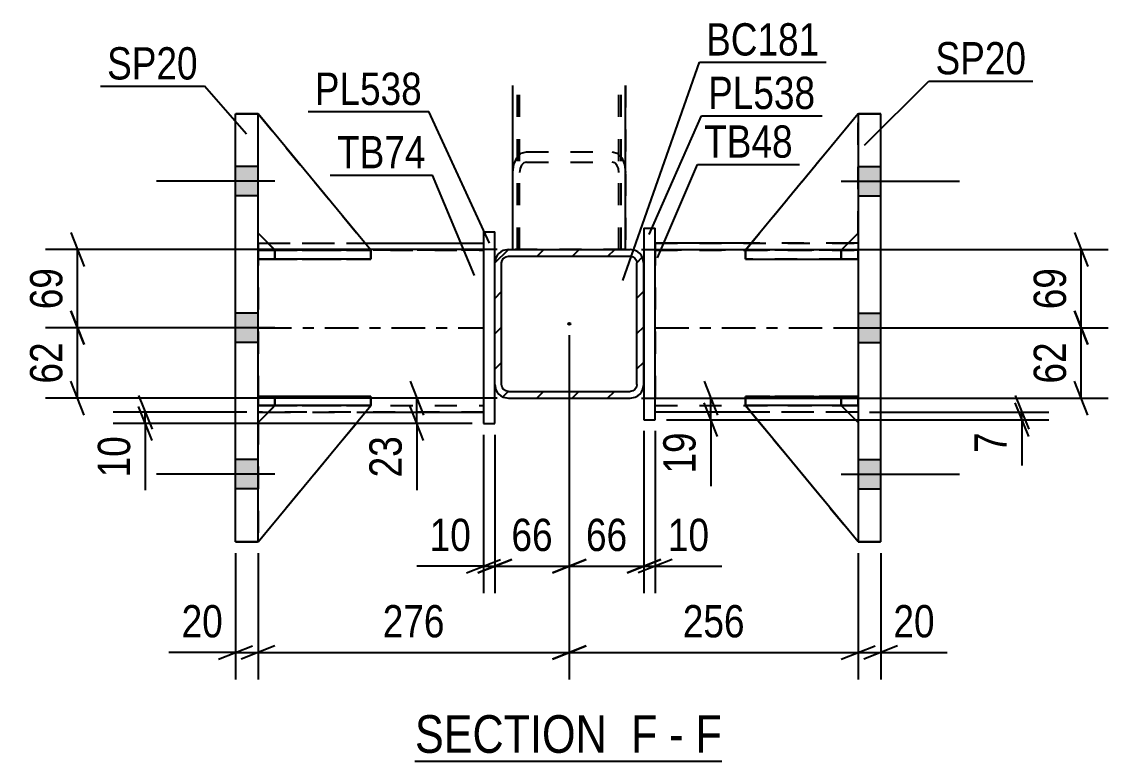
# Model space of a CAD drawing. Header units: millimetres. Extents: x 0 to 841, y 0 to 594.
# Drawn here: x 231.5 to 327.9, y 125.6 to 191.2 of the extents above; entities that cross this region are included whole.
import ezdxf

# ---------------------------------------------------------------- set-up
doc = ezdxf.new("R2010")
doc.units = ezdxf.units.MM
doc.linetypes.add('DXK_LINE_DOT2', pattern=[3.9198, 1.9599, -1.9599])
doc.linetypes.add('DXK_LINE_DOT3', pattern=[5.9187, 2.979, -0.9799, 0.9799, -0.9799])
doc.styles.add('Arial Narrow', font='ARIALN.TTF', dxfattribs={"height": 0.2})

# ---------------------------------------------------------------- blocks, each defined once
blk = doc.blocks.new('Unknown-103610369-16 - 29050')
at = {"color": 6, "linetype": 'Continuous'}
blk.add_line((266.412, 125.556), (293.628, 125.556), dxfattribs=at)
at = {"color": 0, "linetype": 'Continuous'}
for points in [[(284.52, 126.306), (284.52, 129.806), (266.412, 129.806), (266.412, 126.306)], [(287.911, 126.306), (287.911, 129.806), (285.57, 129.806), (285.57, 126.306)], [(290.236, 126.306), (290.236, 129.806), (288.961, 129.806), (288.961, 126.306)], [(293.628, 126.306), (293.628, 129.806), (291.286, 129.806), (291.286, 126.306)]]:
    blk.add_wipeout(points, dxfattribs=at)
at = {"color": 7, "linetype": 'Continuous', "style": 'Arial Narrow'}
for s, height, p in [('SECTION ', 3.3405, (266.412, 126.306)), ('F', 3.34, (285.57, 126.306)), ('F', 3.34, (291.286, 126.306)), ('-', 3.34, (288.961, 126.306))]:
    blk.add_text(s, height=height, dxfattribs=at).set_placement(p)
blk = doc.blocks.new('Part-103610369-29079 - 29050')
at = {"color": 2, "linetype": 'Continuous'}
for p, q in [((296.224, 171.535), (287.723, 171.535)), ((305.723, 171.535), (304.83, 171.535)), ((296.212, 156.535), (287.723, 156.535)), ((305.723, 156.535), (304.815, 156.535))]:
    blk.add_line(p, q, dxfattribs=at)
at = {"color": 7, "linetype": 'DXK_LINE_DOT2'}
for p, q in [((287.723, 171.535), (287.723, 171.535)), ((287.723, 171.535), (287.723, 156.535)), ((287.723, 171.535), (305.723, 171.535)), ((304.83, 171.535), (296.224, 171.535)), ((305.723, 171.535), (305.723, 171.535)), ((305.723, 171.535), (305.723, 156.535)), ((305.723, 170.935), (287.723, 170.935)), ((287.723, 170.935), (305.723, 170.935)), ((287.723, 157.135), (305.723, 157.135)), ((287.723, 157.135), (305.723, 157.135)), ((305.723, 156.535), (287.723, 156.535)), ((304.815, 156.535), (296.212, 156.535))]:
    blk.add_line(p, q, dxfattribs=at)
at = {"color": 7, "linetype": 'DXK_LINE_DOT3'}
blk.add_line((287.723, 164.035), (305.723, 164.035), dxfattribs=at)
blk = doc.blocks.new('Part-103610369-29078 - 29050')
at = {"color": 2, "linetype": 'Continuous'}
for p, q in [((286.723, 172.874), (287.723, 172.874)), ((286.723, 172.874), (286.723, 155.874)), ((287.723, 155.874), (287.723, 172.874)), ((286.723, 155.874), (287.723, 155.874))]:
    blk.add_line(p, q, dxfattribs=at)
at = {"color": 7, "linetype": 'DXK_LINE_DOT2'}
for p, q in [((286.723, 172.874), (287.723, 172.874)), ((286.723, 155.874), (287.723, 155.874))]:
    blk.add_line(p, q, dxfattribs=at)
blk = doc.blocks.new('Part-103610369-29080 - 29050')
at = {"color": 7, "linetype": 'DXK_LINE_DOT2'}
for p, q in [((295.722, 157.128), (304.222, 157.128)), ((305.722, 145.038), (295.722, 157.128)), ((295.722, 157.128), (295.722, 157.128)), ((304.222, 157.128), (295.722, 157.128)), ((295.722, 157.128), (305.722, 145.038)), ((304.222, 157.128), (305.722, 155.628)), ((304.222, 157.128), (304.222, 157.128)), ((305.722, 155.628), (304.222, 157.128)), ((305.722, 155.628), (305.722, 145.038))]:
    blk.add_line(p, q, dxfattribs=at)
blk = doc.blocks.new('Part-103610369-29081 - 29050')
at = {"color": 2, "linetype": 'Continuous'}
for p, q in [((295.722, 157.128), (295.722, 157.128)), ((304.222, 157.128), (295.722, 157.128)), ((305.722, 145.038), (295.722, 157.128)), ((304.222, 157.128), (304.222, 157.128)), ((304.222, 157.128), (305.722, 155.628))]:
    blk.add_line(p, q, dxfattribs=at)
at = {"color": 7, "linetype": 'DXK_LINE_DOT2'}
for p, q in [((295.722, 157.128), (304.222, 157.128)), ((305.722, 145.038), (295.722, 157.128)), ((304.222, 157.128), (305.722, 155.628)), ((305.722, 155.628), (305.722, 145.038))]:
    blk.add_line(p, q, dxfattribs=at)
blk = doc.blocks.new('Part-103610369-29082 - 29050')
at = {"color": 7, "linetype": 'DXK_LINE_DOT2'}
for p, q in [((305.722, 183.038), (295.722, 170.928)), ((295.722, 170.928), (305.722, 183.038)), ((305.722, 172.428), (305.722, 183.038)), ((304.222, 170.928), (305.722, 172.428)), ((304.222, 170.928), (305.722, 172.428)), ((295.722, 170.928), (304.222, 170.928)), ((295.722, 170.928), (295.722, 170.928)), ((304.222, 170.928), (295.722, 170.928)), ((304.222, 170.928), (304.222, 170.928))]:
    blk.add_line(p, q, dxfattribs=at)
blk = doc.blocks.new('Part-103610369-29083 - 29050')
at = {"color": 2, "linetype": 'Continuous'}
for p, q in [((305.722, 183.038), (295.722, 170.928)), ((305.722, 183.035), (305.722, 183.038)), ((305.722, 183.038), (305.722, 183.038)), ((304.232, 170.938), (305.722, 172.428)), ((296.97, 170.928), (295.722, 170.928)), ((295.722, 170.928), (295.722, 170.928))]:
    blk.add_line(p, q, dxfattribs=at)
at = {"color": 7, "linetype": 'DXK_LINE_DOT2'}
for p, q in [((305.722, 183.038), (295.722, 170.928)), ((305.722, 172.428), (305.722, 183.035)), ((304.222, 170.928), (305.722, 172.428)), ((304.222, 170.928), (295.722, 170.928)), ((304.222, 170.928), (296.97, 170.928)), ((304.222, 170.928), (304.232, 170.938)), ((304.222, 170.928), (304.222, 170.928))]:
    blk.add_line(p, q, dxfattribs=at)
blk = doc.blocks.new('Part-103610369-29084 - 29050')
at = {"color": 7, "linetype": 'DXK_LINE_DOT2'}
for p, q in [((295.723, 157.138), (295.723, 157.938)), ((295.723, 157.938), (304.223, 157.938)), ((305.722, 157.938), (295.723, 157.938)), ((304.223, 157.138), (295.723, 157.138)), ((295.723, 157.138), (305.722, 157.138)), ((304.223, 157.138), (304.223, 157.938)), ((304.223, 157.938), (305.723, 157.938)), ((305.723, 157.138), (304.223, 157.138)), ((305.722, 157.138), (305.722, 157.938)), ((305.722, 157.938), (305.723, 157.938)), ((305.722, 157.138), (305.723, 157.138)), ((305.723, 157.138), (305.723, 157.938))]:
    blk.add_line(p, q, dxfattribs=at)
blk = doc.blocks.new('Part-103610369-29085 - 29050')
at = {"color": 7, "linetype": 'DXK_LINE_DOT2'}
for p, q in [((295.723, 170.138), (295.723, 170.938)), ((295.723, 170.938), (304.223, 170.938)), ((305.722, 170.938), (295.723, 170.938)), ((304.223, 170.138), (304.223, 170.938)), ((304.223, 170.938), (305.723, 170.938)), ((305.722, 170.138), (305.722, 170.938)), ((305.722, 170.938), (305.723, 170.938)), ((305.723, 170.138), (305.723, 170.938)), ((304.223, 170.138), (295.723, 170.138)), ((295.723, 170.138), (305.722, 170.138)), ((305.723, 170.138), (304.223, 170.138)), ((305.722, 170.138), (305.723, 170.138))]:
    blk.add_line(p, q, dxfattribs=at)
blk = doc.blocks.new('Part-103610369-29086 - 29050')
at = {"color": 2, "linetype": 'Continuous'}
for p, q in [((295.723, 157.938), (305.723, 157.938)), ((295.723, 157.938), (295.723, 157.138)), ((305.723, 157.138), (295.723, 157.138)), ((305.723, 157.938), (305.723, 157.938)), ((305.723, 157.138), (305.723, 157.938))]:
    blk.add_line(p, q, dxfattribs=at)
at = {"color": 7, "linetype": 'DXK_LINE_DOT2'}
for p, q in [((304.223, 157.938), (295.723, 157.938)), ((295.723, 157.138), (304.223, 157.138)), ((305.723, 157.938), (304.223, 157.938)), ((304.223, 157.938), (304.223, 157.138)), ((304.223, 157.138), (305.723, 157.138)), ((305.723, 157.938), (305.723, 157.938))]:
    blk.add_line(p, q, dxfattribs=at)
blk = doc.blocks.new('Part-103610369-29087 - 29050')
at = {"color": 2, "linetype": 'Continuous'}
for p, q in [((295.731, 170.938), (295.723, 170.938)), ((295.723, 170.938), (295.723, 170.138)), ((305.723, 170.938), (296.97, 170.938)), ((305.723, 170.938), (305.723, 170.938)), ((305.723, 170.938), (305.723, 170.138)), ((295.723, 170.138), (305.723, 170.138))]:
    blk.add_line(p, q, dxfattribs=at)
at = {"color": 7, "linetype": 'DXK_LINE_DOT2'}
for p, q in [((296.97, 170.938), (295.731, 170.938)), ((304.223, 170.938), (295.731, 170.938)), ((304.223, 170.938), (305.723, 170.938)), ((304.223, 170.938), (304.223, 170.138)), ((305.723, 170.938), (305.723, 170.938)), ((295.723, 170.138), (304.223, 170.138)), ((304.223, 170.138), (305.723, 170.138))]:
    blk.add_line(p, q, dxfattribs=at)
blk = doc.blocks.new('Part-103610369-29088 - 29050')
at = {"color": 2, "linetype": 'Continuous'}
for p, q in [((272.498, 172.538), (273.498, 172.538)), ((272.498, 172.538), (272.498, 155.538)), ((273.498, 169.787), (273.498, 172.538)), ((273.498, 155.538), (273.498, 158.985)), ((272.498, 155.538), (273.498, 155.538))]:
    blk.add_line(p, q, dxfattribs=at)
at = {"color": 7, "linetype": 'DXK_LINE_DOT2'}
for p, q in [((272.498, 172.538), (273.498, 172.538)), ((273.498, 158.985), (273.498, 169.787)), ((272.498, 155.538), (273.498, 155.538))]:
    blk.add_line(p, q, dxfattribs=at)
blk = doc.blocks.new('Part-103610369-29089 - 29050')
at = {"color": 2, "linetype": 'Continuous'}
for p, q in [((252.498, 171.535), (253.391, 171.535)), ((261.996, 171.535), (272.498, 171.535)), ((252.498, 156.535), (253.406, 156.535)), ((262.008, 156.535), (272.498, 156.535))]:
    blk.add_line(p, q, dxfattribs=at)
at = {"color": 7, "linetype": 'DXK_LINE_DOT2'}
for p, q in [((252.498, 171.535), (252.498, 171.535)), ((252.498, 171.535), (252.498, 156.535)), ((252.498, 171.535), (272.498, 171.535)), ((253.391, 171.535), (261.996, 171.535)), ((272.498, 171.535), (272.498, 171.535)), ((272.498, 171.535), (272.498, 156.535)), ((252.498, 170.935), (272.498, 170.935)), ((272.498, 170.935), (252.498, 170.935)), ((252.498, 157.135), (272.498, 157.135)), ((252.498, 157.135), (272.498, 157.135)), ((272.498, 156.535), (252.498, 156.535)), ((253.406, 156.535), (262.008, 156.535))]:
    blk.add_line(p, q, dxfattribs=at)
at = {"color": 7, "linetype": 'DXK_LINE_DOT3'}
blk.add_line((252.498, 164.035), (272.498, 164.035), dxfattribs=at)
blk = doc.blocks.new('Part-103610369-29090 - 29050')
at = {"color": 7, "linetype": 'DXK_LINE_DOT2'}
for p, q in [((253.998, 157.128), (252.498, 155.628)), ((252.498, 145.038), (262.498, 157.128)), ((252.498, 155.628), (253.998, 157.128)), ((252.498, 145.038), (262.498, 157.128)), ((262.498, 157.128), (253.998, 157.128)), ((253.998, 157.128), (253.998, 157.128)), ((253.998, 157.128), (262.498, 157.128)), ((262.498, 157.128), (262.498, 157.128)), ((252.498, 155.628), (252.498, 145.038))]:
    blk.add_line(p, q, dxfattribs=at)
blk = doc.blocks.new('Part-103610369-29091 - 29050')
at = {"color": 2, "linetype": 'Continuous'}
for p, q in [((253.998, 157.128), (252.498, 155.628)), ((252.498, 145.038), (262.498, 157.128)), ((262.498, 157.128), (253.998, 157.128)), ((253.998, 157.128), (253.998, 157.128)), ((262.498, 157.128), (262.498, 157.128))]:
    blk.add_line(p, q, dxfattribs=at)
at = {"color": 7, "linetype": 'DXK_LINE_DOT2'}
for p, q in [((252.498, 155.628), (253.998, 157.128)), ((252.498, 145.038), (262.498, 157.128)), ((253.998, 157.128), (262.498, 157.128)), ((252.498, 155.628), (252.498, 145.038))]:
    blk.add_line(p, q, dxfattribs=at)
blk = doc.blocks.new('Part-103610369-29092 - 29050')
at = {"color": 7, "linetype": 'DXK_LINE_DOT2'}
for p, q in [((252.498, 172.428), (252.498, 183.038)), ((252.498, 183.038), (262.498, 170.928)), ((252.498, 183.038), (262.498, 170.928)), ((253.998, 170.928), (252.498, 172.428)), ((253.998, 170.928), (252.498, 172.428)), ((262.498, 170.928), (253.998, 170.928)), ((253.998, 170.928), (253.998, 170.928)), ((253.998, 170.928), (262.498, 170.928)), ((262.498, 170.928), (262.498, 170.928))]:
    blk.add_line(p, q, dxfattribs=at)
blk = doc.blocks.new('Part-103610369-29093 - 29050')
at = {"color": 2, "linetype": 'Continuous'}
for p, q in [((252.498, 183.038), (252.498, 183.038)), ((252.498, 183.038), (252.498, 183.035)), ((262.498, 170.928), (252.498, 183.038)), ((253.988, 170.938), (252.498, 172.428)), ((261.25, 170.928), (262.498, 170.928)), ((262.498, 170.928), (262.498, 170.928))]:
    blk.add_line(p, q, dxfattribs=at)
at = {"color": 7, "linetype": 'DXK_LINE_DOT2'}
for p, q in [((252.498, 183.038), (262.498, 170.928)), ((252.498, 172.428), (252.498, 183.035)), ((253.998, 170.928), (252.498, 172.428)), ((253.998, 170.928), (253.988, 170.938)), ((262.498, 170.928), (253.998, 170.928)), ((253.998, 170.928), (253.998, 170.928)), ((253.998, 170.928), (261.25, 170.928))]:
    blk.add_line(p, q, dxfattribs=at)
blk = doc.blocks.new('Part-103610369-29094 - 29050')
at = {"color": 7, "linetype": 'DXK_LINE_DOT2'}
for p, q in [((252.497, 157.938), (253.997, 157.938)), ((252.498, 157.938), (252.497, 157.938)), ((252.497, 157.938), (252.497, 157.138)), ((253.997, 157.138), (252.497, 157.138)), ((252.498, 157.138), (252.497, 157.138)), ((262.497, 157.938), (252.498, 157.938)), ((252.498, 157.938), (252.498, 157.138)), ((252.498, 157.138), (262.497, 157.138)), ((253.997, 157.938), (262.497, 157.938)), ((253.997, 157.938), (253.997, 157.138)), ((262.497, 157.138), (253.997, 157.138)), ((262.497, 157.938), (262.497, 157.138))]:
    blk.add_line(p, q, dxfattribs=at)
blk = doc.blocks.new('Part-103610369-29095 - 29050')
at = {"color": 7, "linetype": 'DXK_LINE_DOT2'}
for p, q in [((252.497, 170.938), (253.997, 170.938)), ((252.498, 170.938), (252.497, 170.938)), ((252.497, 170.938), (252.497, 170.138)), ((262.264, 170.938), (252.498, 170.938)), ((252.498, 170.938), (252.498, 170.138)), ((253.997, 170.938), (262.497, 170.938)), ((253.997, 170.938), (253.997, 170.138)), ((262.497, 170.938), (262.497, 170.138)), ((253.997, 170.138), (252.497, 170.138)), ((252.498, 170.138), (252.497, 170.138)), ((252.498, 170.138), (262.497, 170.138)), ((262.497, 170.138), (253.997, 170.138))]:
    blk.add_line(p, q, dxfattribs=at)
blk = doc.blocks.new('Part-103610369-29096 - 29050')
at = {"color": 2, "linetype": 'Continuous'}
for p, q in [((252.497, 157.138), (252.497, 157.938)), ((262.497, 157.938), (252.497, 157.938)), ((262.497, 157.138), (252.497, 157.138)), ((252.497, 157.138), (252.497, 157.138)), ((262.497, 157.138), (262.497, 157.938))]:
    blk.add_line(p, q, dxfattribs=at)
at = {"color": 7, "linetype": 'DXK_LINE_DOT2'}
for p, q in [((253.997, 157.938), (252.497, 157.938)), ((252.497, 157.138), (253.997, 157.138)), ((253.997, 157.138), (253.997, 157.938)), ((262.497, 157.938), (253.997, 157.938)), ((253.997, 157.138), (262.497, 157.138))]:
    blk.add_line(p, q, dxfattribs=at)
blk = doc.blocks.new('Part-103610369-29097 - 29050')
at = {"color": 2, "linetype": 'Continuous'}
for p, q in [((252.497, 170.138), (252.497, 170.938)), ((252.497, 170.938), (261.25, 170.938)), ((262.497, 170.938), (262.49, 170.938)), ((262.497, 170.138), (262.497, 170.938)), ((262.497, 170.138), (252.497, 170.138)), ((252.497, 170.138), (252.497, 170.138))]:
    blk.add_line(p, q, dxfattribs=at)
at = {"color": 7, "linetype": 'DXK_LINE_DOT2'}
for p, q in [((253.997, 170.938), (252.497, 170.938)), ((253.997, 170.138), (253.997, 170.938)), ((253.997, 170.938), (262.49, 170.938)), ((252.497, 170.138), (253.997, 170.138)), ((253.997, 170.138), (262.497, 170.138))]:
    blk.add_line(p, q, dxfattribs=at)
blk = doc.blocks.new('Part-103610369-29098 - 29050')
at = {"color": 2, "linetype": 'Continuous'}
for p, q in [((305.723, 183.035), (307.723, 183.035)), ((305.723, 183.035), (305.723, 183.035)), ((305.723, 183.035), (305.723, 145.035)), ((307.723, 183.035), (307.723, 183.035)), ((307.723, 145.035), (307.723, 183.035)), ((307.723, 145.035), (305.723, 145.035))]:
    blk.add_line(p, q, dxfattribs=at)
at = {"color": 7, "linetype": 'DXK_LINE_DOT2'}
for p, q in [((307.723, 183.035), (305.723, 183.035)), ((305.723, 145.035), (305.723, 145.035)), ((305.723, 145.035), (307.723, 145.035)), ((307.723, 145.035), (307.723, 145.035))]:
    blk.add_line(p, q, dxfattribs=at)
blk = doc.blocks.new('Part-103610369-29099 - 29050')
at = {"color": 2, "linetype": 'Continuous'}
for p, q in [((250.498, 183.035), (250.498, 183.035)), ((250.498, 183.035), (252.498, 183.035)), ((250.498, 145.035), (250.498, 183.035)), ((252.498, 183.035), (252.498, 183.035)), ((252.498, 145.035), (252.498, 183.035)), ((252.498, 145.035), (250.498, 145.035))]:
    blk.add_line(p, q, dxfattribs=at)
at = {"color": 7, "linetype": 'DXK_LINE_DOT2'}
for p, q in [((252.498, 183.035), (250.498, 183.035)), ((250.498, 145.035), (250.498, 145.035)), ((250.498, 145.035), (252.498, 145.035)), ((252.498, 145.035), (252.498, 145.035))]:
    blk.add_line(p, q, dxfattribs=at)
blk = doc.blocks.new('Part-103610369-29178 - 29050')
at = {"color": 7, "linetype": 'DXK_LINE_DOT2'}
for p, q in [((275.098, 170.986), (275.098, 185.546)), ((275.498, 170.986), (275.498, 185.546)), ((284.698, 170.986), (284.698, 185.546)), ((285.098, 185.546), (285.098, 170.986)), ((285.098, 170.986), (275.098, 170.986)), ((275.098, 170.986), (275.098, 170.986)), ((275.098, 170.986), (285.098, 170.986)), ((285.098, 170.986), (285.098, 170.986))]:
    blk.add_line(p, q, dxfattribs=at)
blk = doc.blocks.new('Part-103610369-29180 - 29050')
at = {"color": 2, "linetype": 'Continuous'}
for p, q in [((275.098, 170.986), (275.098, 185.546)), ((285.098, 170.986), (285.098, 185.546))]:
    blk.add_line(p, q, dxfattribs=at)
at = {"color": 7, "linetype": 'DXK_LINE_DOT2'}
for p, q in [((275.698, 170.986), (275.698, 185.546)), ((284.498, 170.986), (284.498, 185.546)), ((275.449, 179.117), (275.839, 179.52)), ((275.839, 179.52), (276.298, 179.662)), ((276.298, 179.662), (283.898, 179.662)), ((283.898, 179.662), (284.357, 179.52)), ((284.357, 179.52), (284.747, 179.117)), ((275.098, 177.802), (275.189, 178.513)), ((275.189, 178.513), (275.449, 179.117)), ((275.874, 178.459), (275.744, 178.157)), ((276.068, 178.661), (275.874, 178.459)), ((276.298, 178.732), (276.068, 178.661)), ((276.298, 178.732), (283.898, 178.732)), ((284.128, 178.661), (283.898, 178.732)), ((284.322, 178.459), (284.128, 178.661)), ((284.452, 178.157), (284.322, 178.459)), ((284.747, 179.117), (285.007, 178.513)), ((285.007, 178.513), (285.098, 177.802)), ((275.744, 178.157), (275.698, 177.802)), ((284.498, 177.802), (284.452, 178.157)), ((285.098, 170.986), (275.098, 170.986))]:
    blk.add_line(p, q, dxfattribs=at)
blk = doc.blocks.new('Part-103610369-29182 - 29050')
at = {"linetype": 'Continuous'}
h = blk.add_hatch(dxfattribs=at)
h.set_pattern_fill('', scale=0.7, style=0, pattern_type=0)
h.set_pattern_definition([(45, (274.698, 170.9858), (-1.57154, 1.57154), [])])
h.paths.add_polyline_path([(285.498, 170.986), (274.698, 170.986), (274.239, 170.894), (273.849, 170.634), (273.589, 170.245), (273.498, 169.786), (273.498, 158.986), (273.589, 158.527), (273.849, 158.137), (274.239, 157.877), (274.698, 157.786), (285.498, 157.786), (285.957, 157.877), (286.347, 158.137), (286.607, 158.527), (286.698, 158.986), (286.698, 169.786), (286.607, 170.245), (286.347, 170.634), (285.957, 170.894)])
h.paths.add_polyline_path([(286.052, 170.015), (286.098, 169.786), (286.098, 158.986), (286.052, 158.756), (285.922, 158.561), (285.728, 158.431), (285.498, 158.386), (274.698, 158.386), (274.468, 158.431), (274.274, 158.561), (274.144, 158.756), (274.098, 158.986), (274.098, 169.786), (274.144, 170.015), (274.274, 170.21), (274.468, 170.34), (274.698, 170.386), (285.498, 170.386), (285.728, 170.34), (285.922, 170.21)])
blk.add_hatch(color=246, dxfattribs=at).paths.add_polyline_path([(280.098, 164.286, -1), (280.098, 164.486, -1)])
at = {"color": 2, "linetype": 'Continuous'}
for p, q in [((274.698, 170.986), (274.239, 170.894)), ((274.698, 170.986), (274.698, 170.986)), ((274.698, 170.986), (285.498, 170.986)), ((285.498, 170.986), (285.498, 170.986)), ((285.957, 170.894), (285.498, 170.986)), ((273.589, 170.245), (273.498, 169.786)), ((273.498, 169.786), (273.498, 169.786)), ((273.498, 158.986), (273.498, 169.786)), ((274.098, 169.786), (274.144, 170.015)), ((274.098, 169.786), (274.098, 169.786)), ((274.098, 158.986), (274.098, 169.786)), ((274.144, 170.015), (274.274, 170.21)), ((274.274, 170.21), (274.468, 170.34)), ((274.468, 170.34), (274.698, 170.386)), ((274.698, 170.386), (274.698, 170.386)), ((274.698, 170.386), (285.498, 170.386)), ((285.498, 170.386), (285.498, 170.386)), ((285.498, 170.386), (285.728, 170.34)), ((285.728, 170.34), (285.922, 170.21)), ((285.922, 170.21), (286.052, 170.015)), ((286.052, 170.015), (286.098, 169.786)), ((286.098, 169.786), (286.098, 169.786)), ((286.098, 158.986), (286.098, 169.786)), ((286.698, 169.786), (286.607, 170.245)), ((286.698, 169.786), (286.698, 169.786)), ((286.698, 158.986), (286.698, 169.786)), ((273.498, 158.986), (273.498, 158.986)), ((273.498, 158.986), (273.589, 158.527)), ((274.098, 158.986), (274.098, 158.986)), ((274.144, 158.756), (274.098, 158.986)), ((274.274, 158.561), (274.144, 158.756)), ((274.468, 158.431), (274.274, 158.561)), ((274.698, 158.386), (274.468, 158.431)), ((274.698, 158.386), (274.698, 158.386)), ((274.698, 158.386), (285.498, 158.386)), ((285.728, 158.431), (285.498, 158.386)), ((285.498, 158.386), (285.498, 158.386)), ((285.922, 158.561), (285.728, 158.431)), ((286.052, 158.756), (285.922, 158.561)), ((286.098, 158.986), (286.052, 158.756)), ((286.098, 158.986), (286.098, 158.986)), ((286.607, 158.527), (286.698, 158.986)), ((286.698, 158.986), (286.698, 158.986)), ((274.239, 157.877), (274.698, 157.786)), ((274.698, 157.786), (274.698, 157.786)), ((274.698, 157.786), (285.498, 157.786)), ((285.498, 157.786), (285.957, 157.877)), ((285.498, 157.786), (285.498, 157.786))]:
    blk.add_line(p, q, dxfattribs=at)
at = {"color": 7, "linetype": 'DXK_LINE_DOT3'}
blk.add_line((280.098, 164.386), (280.098, 164.386), dxfattribs=at)
at = {"color": 246, "linetype": 'DXK_LINE_DOT2'}
blk.add_line((280.098, 164.386), (280.098, 164.386), dxfattribs=at)
at = {"color": 246, "linetype": 'Continuous'}
blk.add_circle((280.098, 164.386), 0.1, dxfattribs=at)
at = {"color": 2, "linetype": 'Continuous'}
for centre, start, end in [((274.698, 169.786), 112.5, 157.5), ((285.498, 169.786), 22.5, 67.5), ((274.698, 158.986), 202.5, 247.5), ((285.498, 158.986), 292.5, 337.5)]:
    blk.add_arc(centre, 1.2, start, end, dxfattribs=at)
blk = doc.blocks.new('Bolt-103610369-29189 - 29050')
at = {"linetype": 'Continuous'}
for points in [[(307.723, 175.735), (307.723, 178.335), (305.723, 178.335), (305.723, 175.735)], [(307.723, 175.735), (307.723, 178.335), (305.723, 178.335), (305.723, 175.735)], [(307.723, 175.735), (307.723, 178.335), (305.723, 178.335), (305.723, 175.735)], [(307.723, 162.735), (307.723, 165.335), (305.723, 165.335), (305.723, 162.735)], [(307.723, 162.735), (307.723, 165.335), (305.723, 165.335), (305.723, 162.735)], [(307.723, 149.735), (307.723, 152.335), (305.723, 152.335), (305.723, 149.735)], [(307.723, 149.735), (307.723, 152.335), (305.723, 152.335), (305.723, 149.735)], [(307.723, 149.735), (307.723, 152.335), (305.723, 152.335), (305.723, 149.735)]]:
    blk.add_hatch(color=1, dxfattribs=at).paths.add_polyline_path(points)
at = {"color": 1, "linetype": 'Continuous'}
for p, q in [((305.723, 178.335), (307.723, 178.335)), ((305.723, 178.335), (307.723, 178.335)), ((305.723, 178.335), (307.723, 178.335)), ((304.223, 177.035), (314.723, 177.035)), ((304.223, 177.035), (314.723, 177.035)), ((304.223, 177.035), (314.723, 177.035)), ((305.723, 175.735), (307.723, 175.735)), ((305.723, 175.735), (307.723, 175.735)), ((305.723, 175.735), (307.723, 175.735)), ((305.723, 165.335), (307.723, 165.335)), ((305.723, 165.335), (307.723, 165.335)), ((304.223, 164.035), (314.723, 164.035)), ((304.223, 164.035), (314.723, 164.035)), ((305.723, 162.735), (307.723, 162.735)), ((305.723, 162.735), (307.723, 162.735)), ((305.723, 152.335), (307.723, 152.335)), ((305.723, 152.335), (307.723, 152.335)), ((305.723, 152.335), (307.723, 152.335)), ((304.223, 151.035), (314.723, 151.035)), ((304.223, 151.035), (314.723, 151.035)), ((304.223, 151.035), (314.723, 151.035)), ((305.723, 149.735), (307.723, 149.735)), ((305.723, 149.735), (307.723, 149.735)), ((305.723, 149.735), (307.723, 149.735))]:
    blk.add_line(p, q, dxfattribs=at)
blk = doc.blocks.new('Bolt-103610369-29190 - 29050')
at = {"linetype": 'Continuous'}
for points in [[(252.498, 175.735), (252.498, 178.335), (250.498, 178.335), (250.498, 175.735)], [(252.498, 175.735), (252.498, 178.335), (250.498, 178.335), (250.498, 175.735)], [(252.498, 175.735), (252.498, 178.335), (250.498, 178.335), (250.498, 175.735)], [(252.498, 162.735), (252.498, 165.335), (250.498, 165.335), (250.498, 162.735)], [(252.498, 162.735), (252.498, 165.335), (250.498, 165.335), (250.498, 162.735)], [(252.498, 149.735), (252.498, 152.335), (250.498, 152.335), (250.498, 149.735)], [(252.498, 149.735), (252.498, 152.335), (250.498, 152.335), (250.498, 149.735)], [(252.498, 149.735), (252.498, 152.335), (250.498, 152.335), (250.498, 149.735)]]:
    blk.add_hatch(color=1, dxfattribs=at).paths.add_polyline_path(points)
at = {"color": 1, "linetype": 'Continuous'}
for p, q in [((252.498, 178.335), (250.498, 178.335)), ((252.498, 178.335), (250.498, 178.335)), ((252.498, 178.335), (250.498, 178.335)), ((253.998, 177.035), (243.498, 177.035)), ((253.998, 177.035), (243.498, 177.035)), ((253.998, 177.035), (243.498, 177.035)), ((252.498, 175.735), (250.498, 175.735)), ((252.498, 175.735), (250.498, 175.735)), ((252.498, 175.735), (250.498, 175.735)), ((252.498, 165.335), (250.498, 165.335)), ((252.498, 165.335), (250.498, 165.335)), ((253.998, 164.035), (243.498, 164.035)), ((253.998, 164.035), (243.498, 164.035)), ((252.498, 162.735), (250.498, 162.735)), ((252.498, 162.735), (250.498, 162.735)), ((252.498, 152.335), (250.498, 152.335)), ((252.498, 152.335), (250.498, 152.335)), ((252.498, 152.335), (250.498, 152.335)), ((253.998, 151.035), (243.498, 151.035)), ((253.998, 151.035), (243.498, 151.035)), ((253.998, 151.035), (243.498, 151.035)), ((252.498, 149.735), (250.498, 149.735)), ((252.498, 149.735), (250.498, 149.735)), ((252.498, 149.735), (250.498, 149.735))]:
    blk.add_line(p, q, dxfattribs=at)
blk = doc.blocks.new('StraightDimension-103610369-31246 - 29050')
at = {"color": 7, "linetype": 'Continuous'}
for p, q in [((324.903, 165.535), (326.103, 162.535)), ((308.723, 164.035), (327.903, 164.035)), ((325.503, 157.788), (325.503, 164.035)), ((326.103, 156.288), (324.903, 159.288)), ((286.498, 157.788), (327.903, 157.788))]:
    blk.add_line(p, q, dxfattribs=at)
at = {"color": 0}
blk.add_wipeout([(324.753, 163.34), (320.553, 163.34), (320.553, 158.484), (324.753, 158.484)], dxfattribs=at)
at = {"color": 3, "style": 'Arial Narrow'}
blk.add_text('62', height=2.8633, rotation=90.00021, dxfattribs=at).set_placement((324.153, 159.084))
blk = doc.blocks.new('StraightDimension-103610369-31245 - 29050')
at = {"color": 7, "linetype": 'Continuous'}
for p, q in [((324.903, 172.485), (326.103, 169.485)), ((286.498, 170.985), (327.903, 170.985)), ((325.503, 164.035), (325.503, 170.985)), ((326.103, 162.535), (324.903, 165.535)), ((308.723, 164.035), (327.903, 164.035))]:
    blk.add_line(p, q, dxfattribs=at)
at = {"color": 0}
blk.add_wipeout([(324.753, 169.938), (320.553, 169.938), (320.553, 165.082), (324.753, 165.082)], dxfattribs=at)
at = {"color": 3, "style": 'Arial Narrow'}
blk.add_text('69', height=2.8633, rotation=90.00021, dxfattribs=at).set_placement((324.153, 165.682))
blk = doc.blocks.new('StraightDimension-103610369-41554 - 29050')
at = {"color": 7, "linetype": 'Continuous'}
for p, q in [((280.098, 163.387), (280.098, 140.468)), ((273.498, 154.538), (273.498, 140.468)), ((271.998, 142.268), (274.998, 143.468)), ((273.498, 142.868), (280.098, 142.868)), ((281.598, 143.468), (278.598, 142.268))]:
    blk.add_line(p, q, dxfattribs=at)
at = {"color": 0}
blk.add_wipeout([(279.226, 143.618), (279.226, 147.818), (274.37, 147.818), (274.37, 143.618)], dxfattribs=at)
at = {"color": 3, "style": 'Arial Narrow'}
blk.add_text('66', height=2.8633, dxfattribs=at).set_placement((274.97, 144.218))
blk = doc.blocks.new('StraightDimension-103610369-41494 - 29050')
at = {"color": 7, "linetype": 'Continuous'}
for p, q in [((250.498, 144.035), (250.498, 132.806)), ((252.498, 144.038), (252.498, 132.806)), ((250.498, 135.206), (244.592, 135.206)), ((250.498, 135.206), (244.592, 135.206)), ((248.998, 134.606), (251.998, 135.806)), ((250.498, 135.206), (252.498, 135.206)), ((253.998, 135.806), (250.998, 134.606))]:
    blk.add_line(p, q, dxfattribs=at)
at = {"color": 0}
blk.add_wipeout([(249.973, 135.956), (249.973, 140.156), (245.117, 140.156), (245.117, 135.956)], dxfattribs=at)
at = {"color": 3, "style": 'Arial Narrow'}
blk.add_text('20', height=2.8633, dxfattribs=at).set_placement((245.717, 136.556))
blk = doc.blocks.new('StraightDimension-103610369-31278 - 29050')
at = {"color": 7, "linetype": 'Continuous'}
for p, q in [((292.048, 159.288), (293.248, 156.288)), ((286.498, 157.788), (295.048, 157.788)), ((293.248, 154.374), (292.048, 157.374)), ((292.648, 155.874), (292.648, 157.788)), ((288.723, 155.874), (295.048, 155.874)), ((292.648, 155.874), (292.648, 149.968)), ((292.648, 155.874), (292.648, 149.968))]:
    blk.add_line(p, q, dxfattribs=at)
at = {"color": 0}
blk.add_wipeout([(291.898, 155.349), (287.698, 155.349), (287.698, 150.493), (291.898, 150.493)], dxfattribs=at)
at = {"color": 3, "style": 'Arial Narrow'}
blk.add_text('19', height=2.8633, rotation=90.00021, dxfattribs=at).set_placement((291.298, 151.093))
blk = doc.blocks.new('StraightDimension-103610369-31223 - 29050')
at = {"color": 7, "linetype": 'Continuous'}
for p, q in [((235.886, 172.485), (237.086, 169.485)), ((273.698, 170.985), (233.636, 170.985)), ((236.486, 164.035), (236.486, 170.985)), ((237.086, 162.535), (235.886, 165.535)), ((249.498, 164.035), (233.636, 164.035))]:
    blk.add_line(p, q, dxfattribs=at)
at = {"color": 0}
blk.add_wipeout([(235.736, 169.938), (231.536, 169.938), (231.536, 165.082), (235.736, 165.082)], dxfattribs=at)
at = {"color": 3, "style": 'Arial Narrow'}
blk.add_text('69', height=2.8633, rotation=90.00021, dxfattribs=at).set_placement((235.136, 165.682))
blk = doc.blocks.new('StraightDimension-103610369-41553 - 29050')
at = {"color": 7, "linetype": 'Continuous'}
for p, q in [((280.098, 163.387), (280.098, 140.468)), ((286.723, 154.874), (286.723, 140.468)), ((278.598, 142.268), (281.598, 143.468)), ((280.098, 142.868), (286.723, 142.868)), ((288.223, 143.468), (285.223, 142.268))]:
    blk.add_line(p, q, dxfattribs=at)
at = {"color": 0}
blk.add_wipeout([(285.838, 143.618), (285.838, 147.818), (280.982, 147.818), (280.982, 143.618)], dxfattribs=at)
at = {"color": 3, "style": 'Arial Narrow'}
blk.add_text('66', height=2.8633, dxfattribs=at).set_placement((281.582, 144.218))
blk = doc.blocks.new('StraightDimension-103610369-31224 - 29050')
at = {"color": 7, "linetype": 'Continuous'}
for p, q in [((235.886, 165.535), (237.086, 162.535)), ((249.498, 164.035), (233.636, 164.035)), ((236.486, 157.788), (236.486, 164.035)), ((237.086, 156.288), (235.886, 159.288)), ((273.698, 157.788), (233.636, 157.788))]:
    blk.add_line(p, q, dxfattribs=at)
at = {"color": 0}
blk.add_wipeout([(235.736, 163.34), (231.536, 163.34), (231.536, 158.484), (235.736, 158.484)], dxfattribs=at)
at = {"color": 3, "style": 'Arial Narrow'}
blk.add_text('62', height=2.8633, rotation=90.00021, dxfattribs=at).set_placement((235.136, 159.084))
blk = doc.blocks.new('StraightDimension-103610369-31267 - 29050')
at = {"color": 7, "linetype": 'Continuous'}
for p, q in [((265.984, 159.288), (267.184, 156.288)), ((273.698, 157.788), (263.734, 157.788)), ((266.584, 155.538), (266.584, 157.788)), ((267.184, 154.038), (265.984, 157.038)), ((271.498, 155.538), (263.734, 155.538)), ((266.584, 155.538), (266.584, 149.632)), ((266.584, 155.538), (266.584, 149.632))]:
    blk.add_line(p, q, dxfattribs=at)
at = {"color": 0}
blk.add_wipeout([(265.834, 155.013), (261.634, 155.013), (261.634, 150.157), (265.834, 150.157)], dxfattribs=at)
at = {"color": 3, "style": 'Arial Narrow'}
blk.add_text('23', height=2.8633, rotation=90.00021, dxfattribs=at).set_placement((265.234, 150.757))
blk = doc.blocks.new('StraightDimension-103610369-31289 - 29050')
at = {"color": 7, "linetype": 'Continuous'}
for p, q in [((241.898, 158.035), (243.098, 155.035)), ((251.498, 156.535), (239.648, 156.535)), ((243.098, 154.038), (241.898, 157.038)), ((242.498, 155.538), (242.498, 156.535)), ((271.498, 155.538), (239.648, 155.538)), ((242.498, 155.538), (242.498, 149.632)), ((242.498, 155.538), (242.498, 149.632))]:
    blk.add_line(p, q, dxfattribs=at)
at = {"color": 0}
blk.add_wipeout([(241.748, 155.013), (237.548, 155.013), (237.548, 150.157), (241.748, 150.157)], dxfattribs=at)
at = {"color": 3, "style": 'Arial Narrow'}
blk.add_text('10', height=2.8633, rotation=90.00021, dxfattribs=at).set_placement((241.148, 150.757))
blk = doc.blocks.new('StraightDimension-103610369-31296 - 29050')
at = {"color": 7, "linetype": 'Continuous'}
for p, q in [((319.644, 158.035), (320.844, 155.035)), ((320.844, 154.374), (319.644, 157.374)), ((306.723, 156.535), (322.644, 156.535)), ((320.244, 155.874), (320.244, 156.535)), ((288.723, 155.874), (322.644, 155.874)), ((320.244, 155.874), (320.244, 151.796)), ((320.244, 155.874), (320.244, 151.796))]:
    blk.add_line(p, q, dxfattribs=at)
at = {"color": 0}
blk.add_wipeout([(319.494, 155.349), (315.294, 155.349), (315.294, 152.321), (319.494, 152.321)], dxfattribs=at)
at = {"color": 3, "style": 'Arial Narrow'}
blk.add_text('7', height=2.863, rotation=90.00021, dxfattribs=at).set_placement((318.894, 152.921))
blk = doc.blocks.new('StraightDimension-103610369-41555 - 29050')
at = {"color": 7, "linetype": 'Continuous'}
for p, q in [((272.498, 154.538), (272.498, 140.468)), ((273.498, 154.538), (273.498, 140.468)), ((272.498, 142.868), (266.592, 142.868)), ((272.498, 142.868), (266.592, 142.868)), ((270.998, 142.268), (273.998, 143.468)), ((274.998, 143.468), (271.998, 142.268)), ((272.498, 142.868), (273.498, 142.868))]:
    blk.add_line(p, q, dxfattribs=at)
at = {"color": 0}
blk.add_wipeout([(271.973, 143.618), (271.973, 147.818), (267.117, 147.818), (267.117, 143.618)], dxfattribs=at)
at = {"color": 3, "style": 'Arial Narrow'}
blk.add_text('10', height=2.8633, dxfattribs=at).set_placement((267.717, 144.218))
blk = doc.blocks.new('StraightDimension-103610369-41491 - 29050')
at = {"color": 7, "linetype": 'Continuous'}
for p, q in [((305.722, 144.038), (305.722, 132.806)), ((307.723, 144.038), (307.723, 132.806)), ((304.222, 134.606), (307.222, 135.806)), ((305.722, 135.206), (307.723, 135.206)), ((309.223, 135.806), (306.223, 134.606)), ((307.723, 135.206), (313.629, 135.206)), ((307.723, 135.206), (313.629, 135.206))]:
    blk.add_line(p, q, dxfattribs=at)
at = {"color": 0}
blk.add_wipeout([(313.104, 135.956), (313.104, 140.156), (308.248, 140.156), (308.248, 135.956)], dxfattribs=at)
at = {"color": 3, "style": 'Arial Narrow'}
blk.add_text('20', height=2.8633, dxfattribs=at).set_placement((308.848, 136.556))
blk = doc.blocks.new('StraightDimension-103610369-41492 - 29050')
at = {"color": 7, "linetype": 'Continuous'}
for p, q in [((280.098, 163.388), (280.098, 132.806)), ((305.722, 144.038), (305.722, 132.806)), ((281.598, 135.806), (278.598, 134.606)), ((280.098, 135.206), (305.722, 135.206)), ((304.222, 134.606), (307.222, 135.806))]:
    blk.add_line(p, q, dxfattribs=at)
at = {"color": 0}
blk.add_wipeout([(296.252, 135.956), (296.252, 140.156), (289.568, 140.156), (289.568, 135.956)], dxfattribs=at)
at = {"color": 3, "style": 'Arial Narrow'}
blk.add_text('256', height=2.8633, dxfattribs=at).set_placement((290.168, 136.556))
blk = doc.blocks.new('StraightDimension-103610369-41493 - 29050')
at = {"color": 7, "linetype": 'Continuous'}
for p, q in [((280.098, 163.388), (280.098, 132.806)), ((252.498, 144.038), (252.498, 132.806)), ((253.998, 135.806), (250.998, 134.606)), ((252.498, 135.206), (280.098, 135.206)), ((278.598, 134.606), (281.598, 135.806))]:
    blk.add_line(p, q, dxfattribs=at)
at = {"color": 0}
blk.add_wipeout([(269.64, 135.956), (269.64, 140.156), (262.956, 140.156), (262.956, 135.956)], dxfattribs=at)
at = {"color": 3, "style": 'Arial Narrow'}
blk.add_text('276', height=2.8633, dxfattribs=at).set_placement((263.556, 136.556))
blk = doc.blocks.new('StraightDimension-103610369-41552 - 29050')
at = {"color": 7, "linetype": 'Continuous'}
for p, q in [((286.723, 154.874), (286.723, 140.468)), ((287.723, 154.874), (287.723, 140.468)), ((285.223, 142.268), (288.223, 143.468)), ((289.223, 143.468), (286.223, 142.268)), ((286.723, 142.868), (287.723, 142.868)), ((287.723, 142.868), (293.629, 142.868)), ((287.723, 142.868), (293.629, 142.868))]:
    blk.add_line(p, q, dxfattribs=at)
at = {"color": 0}
blk.add_wipeout([(293.104, 143.618), (293.104, 147.818), (288.248, 147.818), (288.248, 143.618)], dxfattribs=at)
at = {"color": 3, "style": 'Arial Narrow'}
blk.add_text('10', height=2.8633, dxfattribs=at).set_placement((288.848, 144.218))
blk = doc.blocks.new('Mark-103610369-29260 - 29050')
at = {"color": 30, "linetype": 'Continuous'}
for p in [(256.93, 183.218), (273.033, 171.549)]:
    blk.add_line(p, (267.634, 183.218), dxfattribs=at)
at = {"color": 0}
blk.add_wipeout([(267.034, 183.818), (267.034, 186.818), (257.53, 186.818), (257.53, 183.818)], dxfattribs=at)
blk.add_wipeout([(267.034, 183.818), (267.034, 186.818), (257.53, 186.818), (257.53, 183.818)], dxfattribs=at)
at = {"color": 3, "style": 'Arial Narrow'}
blk.add_text('PL538', height=2.8633, dxfattribs=at).set_placement((257.53, 183.818))
blk = doc.blocks.new('Mark-103610369-29237 - 29050')
at = {"color": 30, "linetype": 'Continuous'}
for p in [(258.905, 177.59), (271.7, 168.669)]:
    blk.add_line(p, (267.959, 177.59), dxfattribs=at)
at = {"color": 0}
blk.add_wipeout([(267.359, 178.19), (267.359, 181.19), (259.505, 181.19), (259.505, 178.19)], dxfattribs=at)
blk.add_wipeout([(267.359, 178.19), (267.359, 181.19), (259.505, 181.19), (259.505, 178.19)], dxfattribs=at)
at = {"color": 3, "style": 'Arial Narrow'}
blk.add_text('TB74', height=2.8633, dxfattribs=at).set_placement((259.505, 178.19))
blk = doc.blocks.new('Mark-103610369-31190 - 29050')
at = {"color": 30, "linetype": 'Continuous'}
for p, q in [((284.842, 168.235), (291.637, 187.6)), ((291.637, 187.6), (302.886, 187.6))]:
    blk.add_line(p, q, dxfattribs=at)
at = {"color": 0}
blk.add_wipeout([(302.286, 188.2), (302.286, 191.2), (292.237, 191.2), (292.237, 188.2)], dxfattribs=at)
blk.add_wipeout([(302.286, 188.2), (302.286, 191.2), (292.237, 191.2), (292.237, 188.2)], dxfattribs=at)
at = {"color": 3, "style": 'Arial Narrow'}
blk.add_text('BC181', height=2.8633, dxfattribs=at).set_placement((292.237, 188.2))
blk = doc.blocks.new('Mark-103610369-29234 - 29050')
at = {"color": 30, "linetype": 'Continuous'}
for p, q in [((287.926, 170.244), (291.465, 178.531)), ((291.465, 178.531), (300.519, 178.531))]:
    blk.add_line(p, q, dxfattribs=at)
at = {"color": 0}
blk.add_wipeout([(299.919, 179.131), (299.919, 182.131), (292.065, 182.131), (292.065, 179.131)], dxfattribs=at)
blk.add_wipeout([(299.919, 179.131), (299.919, 182.131), (292.065, 182.131), (292.065, 179.131)], dxfattribs=at)
at = {"color": 3, "style": 'Arial Narrow'}
blk.add_text('TB48', height=2.8633, dxfattribs=at).set_placement((292.065, 179.131))
blk = doc.blocks.new('Mark-103610369-29240 - 29050')
at = {"color": 30, "linetype": 'Continuous'}
for p, q in [((306.274, 180.235), (311.984, 185.929)), ((311.984, 185.929), (321.223, 185.929))]:
    blk.add_line(p, q, dxfattribs=at)
at = {"color": 0}
blk.add_wipeout([(320.623, 186.529), (320.623, 189.529), (312.584, 189.529), (312.584, 186.529)], dxfattribs=at)
blk.add_wipeout([(320.623, 186.529), (320.623, 189.529), (312.584, 189.529), (312.584, 186.529)], dxfattribs=at)
at = {"color": 3, "style": 'Arial Narrow'}
blk.add_text('SP20', height=2.8633, dxfattribs=at).set_placement((312.584, 186.529))
blk = doc.blocks.new('Mark-103610369-29269 - 29050')
at = {"color": 30, "linetype": 'Continuous'}
for p, q in [((287.174, 172.307), (291.814, 182.852)), ((291.814, 182.852), (302.518, 182.852))]:
    blk.add_line(p, q, dxfattribs=at)
at = {"color": 0}
blk.add_wipeout([(301.918, 183.452), (301.918, 186.452), (292.414, 186.452), (292.414, 183.452)], dxfattribs=at)
blk.add_wipeout([(301.918, 183.452), (301.918, 186.452), (292.414, 186.452), (292.414, 183.452)], dxfattribs=at)
at = {"color": 3, "style": 'Arial Narrow'}
blk.add_text('PL538', height=2.8633, dxfattribs=at).set_placement((292.414, 183.452))
blk = doc.blocks.new('Mark-103610369-31184 - 29050')
at = {"color": 30, "linetype": 'Continuous'}
for p in [(238.509, 185.471), (251.461, 181.223)]:
    blk.add_line(p, (247.748, 185.471), dxfattribs=at)
at = {"color": 0}
blk.add_wipeout([(247.148, 186.071), (247.148, 189.071), (239.109, 189.071), (239.109, 186.071)], dxfattribs=at)
blk.add_wipeout([(247.148, 186.071), (247.148, 189.071), (239.109, 189.071), (239.109, 186.071)], dxfattribs=at)
at = {"color": 3, "style": 'Arial Narrow'}
blk.add_text('SP20', height=2.8633, dxfattribs=at).set_placement((239.109, 186.071))

msp = doc.modelspace()

# ---------------------------------------------------------------- block references
for name in ['Part-103610369-29178 - 29050', 'Part-103610369-29180 - 29050', 'Part-103610369-29099 - 29050', 'Part-103610369-29092 - 29050', 'Part-103610369-29093 - 29050', 'Part-103610369-29082 - 29050', 'Part-103610369-29083 - 29050', 'Part-103610369-29098 - 29050', 'Bolt-103610369-29190 - 29050', 'Bolt-103610369-29189 - 29050', 'Part-103610369-29088 - 29050', 'Part-103610369-29078 - 29050', 'Part-103610369-29089 - 29050', 'Part-103610369-29079 - 29050', 'Part-103610369-29095 - 29050', 'Part-103610369-29097 - 29050', 'Part-103610369-29182 - 29050', 'Part-103610369-29085 - 29050', 'Part-103610369-29087 - 29050', 'Part-103610369-29094 - 29050', 'Part-103610369-29096 - 29050', 'Part-103610369-29090 - 29050', 'Part-103610369-29091 - 29050', 'Part-103610369-29080 - 29050', 'Part-103610369-29081 - 29050', 'Part-103610369-29084 - 29050', 'Part-103610369-29086 - 29050', 'StraightDimension-103610369-41494 - 29050', 'StraightDimension-103610369-41491 - 29050', 'Unknown-103610369-16 - 29050']:
    msp.add_blockref(name, (0, 0))

# ---------------------------------------------------------------- next in the draw order: block references
for name in ['Mark-103610369-31184 - 29050', 'Mark-103610369-29240 - 29050', 'StraightDimension-103610369-31246 - 29050', 'StraightDimension-103610369-41554 - 29050']:
    msp.add_blockref(name, (0, 0))

# ---------------------------------------------------------------- next in the draw order: block references
for name in ['StraightDimension-103610369-31223 - 29050', 'StraightDimension-103610369-31245 - 29050', 'StraightDimension-103610369-31278 - 29050']:
    msp.add_blockref(name, (0, 0))

# ---------------------------------------------------------------- next in the draw order: block references
for name in ['Mark-103610369-31190 - 29050', 'Mark-103610369-29260 - 29050', 'StraightDimension-103610369-31224 - 29050', 'StraightDimension-103610369-41553 - 29050', 'StraightDimension-103610369-31296 - 29050']:
    msp.add_blockref(name, (0, 0))

# ---------------------------------------------------------------- next in the draw order: block references
for name in ['Mark-103610369-29237 - 29050', 'Mark-103610369-29234 - 29050', 'StraightDimension-103610369-41492 - 29050', 'StraightDimension-103610369-31267 - 29050']:
    msp.add_blockref(name, (0, 0))

# ---------------------------------------------------------------- next in the draw order: block references
for name in ['Mark-103610369-29269 - 29050', 'StraightDimension-103610369-31289 - 29050', 'StraightDimension-103610369-41552 - 29050']:
    msp.add_blockref(name, (0, 0))

# ---------------------------------------------------------------- next in the draw order: block references
msp.add_blockref('StraightDimension-103610369-41555 - 29050', (0, 0))

# ---------------------------------------------------------------- next in the draw order: block references
msp.add_blockref('StraightDimension-103610369-41493 - 29050', (0, 0))

doc.saveas('drawing.dxf')
